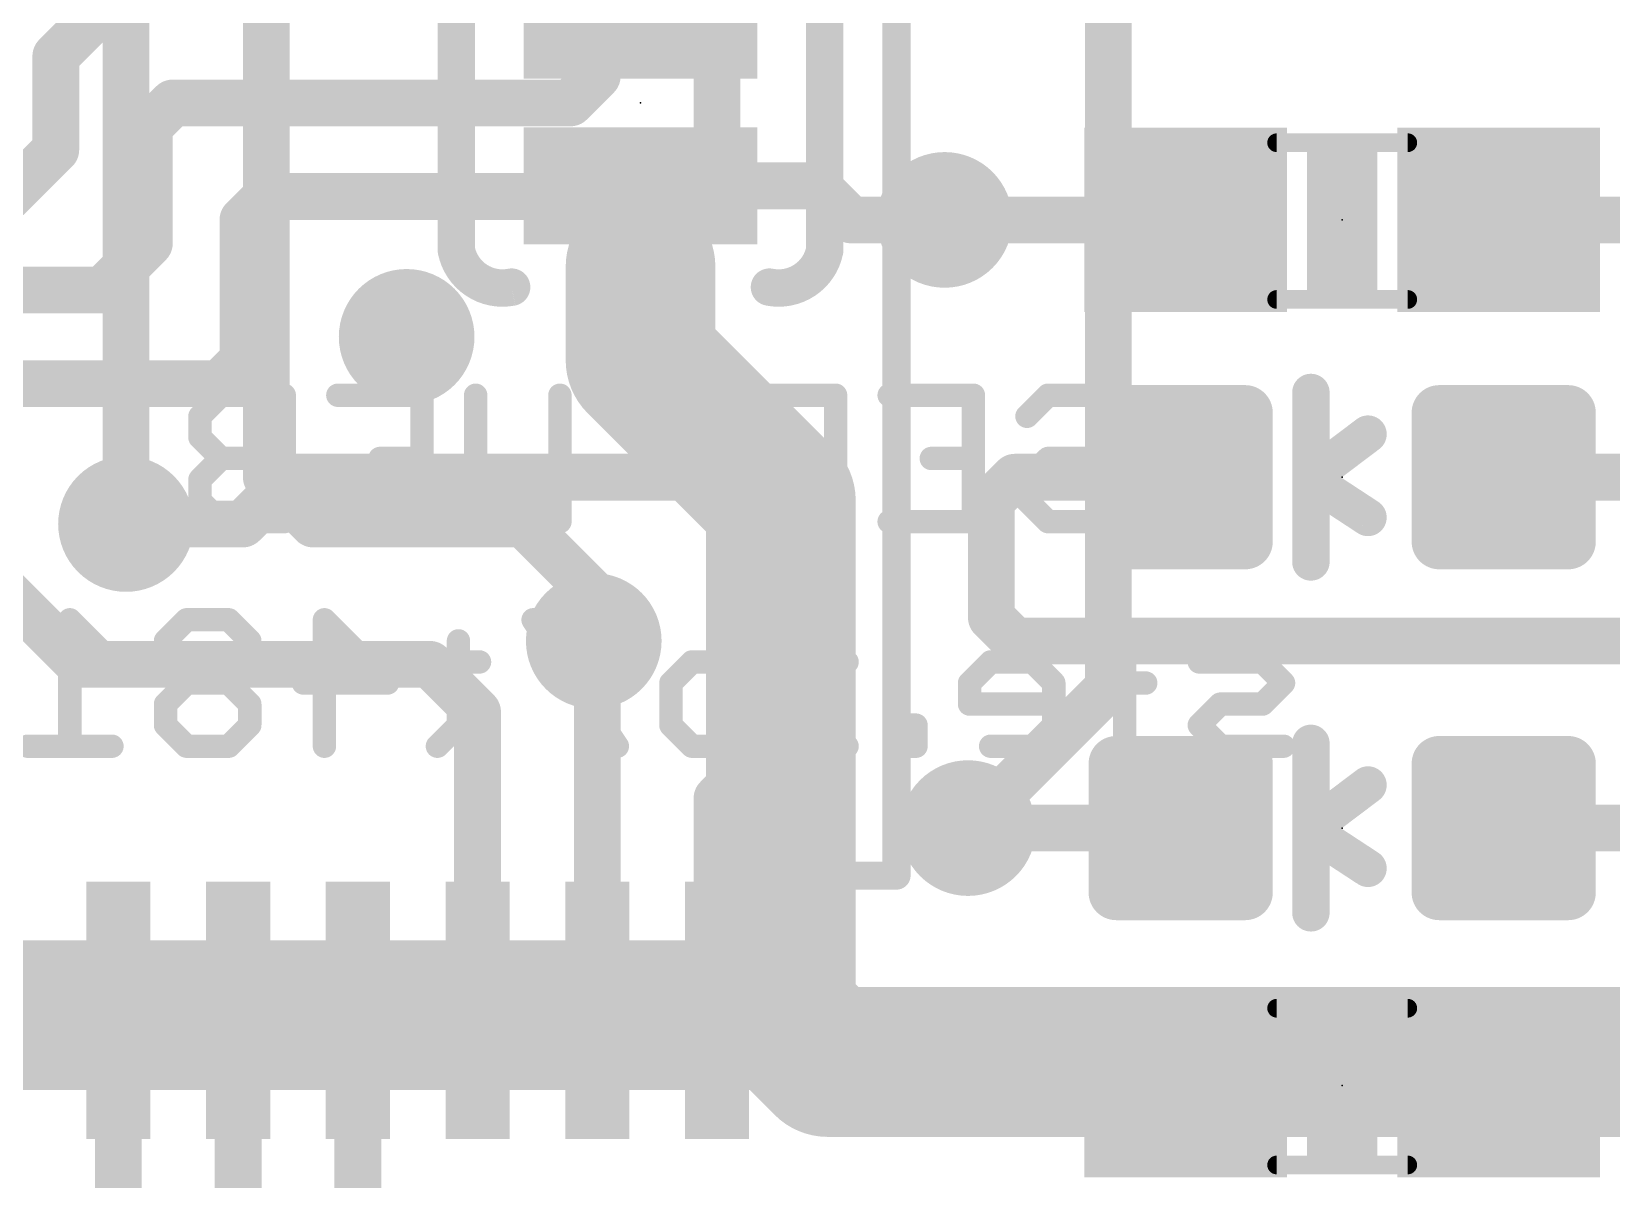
# Model space of a CAD drawing. Extents: x -3 to 111, y -18 to 20.
# Drawn here: x 27.17 to 35.75, y 5.59 to 11.82 of the extents above; entities that cross this region are included whole.
import ezdxf

# ---------------------------------------------------------------- set-up
doc = ezdxf.new("R2010")
doc.units = 0
for name, color, linetype in [('1', 12, 'CONTINUOUS'), ('16', 132, 'CONTINUOUS'), ('18', 110, 'CONTINUOUS'), ('21', 41, 'CONTINUOUS'), ('22', 40, 'CONTINUOUS'), ('23', 53, 'CONTINUOUS'), ('24', 53, 'CONTINUOUS'), ('51', 53, 'CONTINUOUS')]:
    doc.layers.add(name, color=color, linetype=linetype)

# ---------------------------------------------------------------- blocks, each defined once
blk = doc.blocks.new('RECT160000X160000R30')
at = {"const_width": 0.15}
blk.add_lwpolyline([(0.425, -0.35), (0.425, 0.35, 0.4142), (0.35, 0.425), (-0.35, 0.425, 0.4142), (-0.425, 0.35), (-0.425, -0.35, 0.4142), (-0.35, -0.425), (0.35, -0.425, 0.4142)], format="xyb", close=True, dxfattribs=at)
blk.add_solid([(-0.3754, -0.3754), (0.3754, -0.3754), (-0.3754, 0.3754), (0.3754, 0.3754)])
blk = doc.blocks.new('RECT')
blk.add_solid([(-0.5, -0.5), (0.5, -0.5), (-0.5, 0.5), (0.5, 0.5)])
blk = doc.blocks.new('ROUNDV')
at = {"const_width": 0.5}
blk.add_lwpolyline([(0, -0.25, 1), (0, 0.25, 1), (0, -0.25)], format="xyb", dxfattribs=at)

msp = doc.modelspace()

# ---------------------------------------------------------------- linework, layer by layer
at = {"layer": '1', "const_width": 0.254}
for points in [[(30.245, 13.816), (30.245, 11.576)], [(30.895, 13.816), (30.895, 11.083)], [(27.305, 11.684), (27.645, 12.024)], [(27.305, 11.176), (27.305, 11.684)], [(30.099, 11.43), (30.245, 11.576)], [(27.813, 11.303), (27.94, 11.43)], [(27.94, 11.43), (30.099, 11.43)], [(27.813, 10.668), (27.813, 11.303)], [(27.051, 10.922), (27.305, 11.176)], [(30.734, 10.922), (30.895, 11.083)], [(22.987, 10.922), (27.051, 10.922)], [(28.321, 10.795), (28.448, 10.922)], [(28.448, 10.922), (30.734, 10.922)], [(28.321, 10.033), (28.321, 10.795)], [(33.44, 10.795), (32.131, 10.795)], [(35.14, 10.795), (36.195, 10.795)], [(27.559, 10.414), (27.813, 10.668)], [(26.035, 10.414), (27.559, 10.414)], [(28.194, 9.906), (28.321, 10.033)], [(26.289, 9.906), (28.194, 9.906)], [(28.575, 9.398), (28.321, 9.144)], [(30.734, 9.398), (28.575, 9.398)], [(31.115, 9.017), (30.734, 9.398)], [(32.385, 9.271), (32.512, 9.398)], [(32.512, 9.398), (33.413, 9.398)], [(35.167, 9.398), (36.195, 9.398)], [(32.385, 8.636), (32.385, 9.271)], [(27.432, 8.382), (26.67, 9.144)], [(28.321, 9.144), (27.686, 9.144)], [(31.115, 7.874), (31.115, 9.017)], [(32.512, 8.509), (32.385, 8.636)], [(30.245, 8.49), (30.226, 8.509)], [(30.245, 6.504), (30.245, 8.49)], [(36.703, 8.509), (32.512, 8.509)], [(29.337, 8.382), (27.432, 8.382)], [(29.595, 8.124), (29.337, 8.382)], [(29.595, 6.504), (29.595, 8.124)], [(30.895, 7.654), (31.115, 7.874)], [(30.895, 6.504), (30.895, 7.654)], [(33.413, 7.493), (32.258, 7.493)], [(35.167, 7.493), (36.068, 7.493)], [(27.645, 6.504), (27.645, 4.105)], [(28.295, 6.504), (28.295, 4.471)], [(28.945, 6.504), (28.945, 4.71)], [(32.258, 6.096), (32.131, 6.223)], [(33.44, 6.096), (32.258, 6.096)], [(36.068, 6.096), (35.14, 6.096)]]:
    msp.add_lwpolyline(points, dxfattribs=at)
at = {"layer": '1', "const_width": 0.127}
for points in [[(27.3685, 11.684, 1), (27.2415, 11.684)], [(27.2601, 11.7289, 1), (27.3499, 11.6391)], [(30.2899, 11.5311, 1), (30.2001, 11.6209)], [(30.1815, 11.576, 1), (30.3085, 11.576)], [(27.94, 11.4935, 1), (27.94, 11.3665)], [(27.9849, 11.3851, 1), (27.8951, 11.4749)], [(30.0541, 11.4749, 1), (30.1439, 11.3851)], [(30.099, 11.3665, 1), (30.099, 11.4935)], [(27.8765, 11.303, 1), (27.7495, 11.303)], [(27.7681, 11.3479, 1), (27.8579, 11.2581)], [(27.2415, 11.176, 1), (27.3685, 11.176)], [(27.3499, 11.1311, 1), (27.2601, 11.2209)], [(30.9399, 11.0381, 1), (30.8501, 11.1279)], [(30.8315, 11.083, 1), (30.9585, 11.083)], [(27.051, 10.8585, 1), (27.051, 10.9855)], [(28.448, 10.9855, 1), (28.448, 10.8585)], [(28.4929, 10.8771, 1), (28.4031, 10.9669)], [(30.6891, 10.9669, 1), (30.7789, 10.8771)], [(30.734, 10.8585, 1), (30.734, 10.9855)], [(28.3845, 10.795, 1), (28.2575, 10.795)], [(28.2761, 10.8399, 1), (28.3659, 10.7501)], [(32.131, 10.8585, 1), (32.131, 10.7315)], [(33.44, 10.7315, 1), (33.44, 10.8585)], [(35.14, 10.8585, 1), (35.14, 10.7315)], [(27.7495, 10.668, 1), (27.8765, 10.668)], [(27.8579, 10.6231, 1), (27.7681, 10.7129)], [(27.5141, 10.4589, 1), (27.6039, 10.3691)], [(27.559, 10.3505, 1), (27.559, 10.4775)], [(28.3659, 9.9881, 1), (28.2761, 10.0779)], [(28.2575, 10.033, 1), (28.3845, 10.033)], [(28.1491, 9.9509, 1), (28.2389, 9.8611)], [(28.194, 9.8425, 1), (28.194, 9.9695)], [(28.575, 9.4615, 1), (28.575, 9.3345)], [(28.6199, 9.3531, 1), (28.5301, 9.4429)], [(30.7789, 9.4429, 1), (30.6891, 9.3531)], [(30.734, 9.3345, 1), (30.734, 9.4615)], [(32.512, 9.4615, 1), (32.512, 9.3345)], [(32.5569, 9.3531, 1), (32.4671, 9.4429)], [(33.413, 9.3345, 1), (33.413, 9.4615)], [(35.167, 9.4615, 1), (35.167, 9.3345)], [(32.4485, 9.271, 1), (32.3215, 9.271)], [(32.3401, 9.3159, 1), (32.4299, 9.2261)], [(27.686, 9.2075, 1), (27.686, 9.0805)], [(28.321, 9.0805, 1), (28.321, 9.2075)], [(28.2761, 9.1889, 1), (28.3659, 9.0991)], [(31.1785, 9.017, 1), (31.0515, 9.017)], [(31.0701, 8.9721, 1), (31.1599, 9.0619)], [(32.4299, 8.6809, 1), (32.3401, 8.5911)], [(32.3215, 8.636, 1), (32.4485, 8.636)], [(30.2709, 8.5539, 1), (30.1811, 8.4641)], [(30.3085, 8.49, 1), (30.1815, 8.49)], [(30.2001, 8.4451, 1), (30.2899, 8.5349)], [(32.512, 8.5725, 1), (32.512, 8.4455)], [(32.4671, 8.4641, 1), (32.5569, 8.5539)], [(27.432, 8.4455, 1), (27.432, 8.3185)], [(29.3819, 8.4269, 1), (29.2921, 8.3371)], [(29.337, 8.3185, 1), (29.337, 8.4455)], [(27.3871, 8.3371, 1), (27.4769, 8.4269)], [(29.6585, 8.124, 1), (29.5315, 8.124)], [(29.5501, 8.0791, 1), (29.6399, 8.1689)], [(31.1599, 7.8291, 1), (31.0701, 7.9189)], [(31.0515, 7.874, 1), (31.1785, 7.874)], [(30.9585, 7.654, 1), (30.8315, 7.654)], [(30.8501, 7.6989, 1), (30.9399, 7.6091)], [(32.258, 7.5565, 1), (32.258, 7.4295)], [(33.413, 7.4295, 1), (33.413, 7.5565)], [(35.167, 7.5565, 1), (35.167, 7.4295)], [(27.7085, 6.504, 1), (27.5815, 6.504)], [(28.3585, 6.504, 1), (28.2315, 6.504)], [(29.0085, 6.504, 1), (28.8815, 6.504)], [(29.5315, 6.504, 1), (29.6585, 6.504)], [(30.1815, 6.504, 1), (30.3085, 6.504)], [(30.8315, 6.504, 1), (30.9585, 6.504)], [(32.1759, 6.2679, 1), (32.0861, 6.1781)], [(32.258, 6.1595, 1), (32.258, 6.0325)], [(32.2131, 6.0511, 1), (32.3029, 6.1409)], [(33.44, 6.0325, 1), (33.44, 6.1595)], [(35.14, 6.1595, 1), (35.14, 6.0325)]]:
    msp.add_lwpolyline(points, format="xyb", dxfattribs=at)
at = {"layer": '16'}
for points, const_width in [([(27.686, 9.144), (27.686, 17.526)], 0.254), ([(28.448, 9.398), (28.448, 17.399)], 0.254), ([(33.02, 17.272), (33.02, 8.255)], 0.254), ([(30.48, 11.88), (30.48, 15.494)], 0.254), ([(30.48, 10.98), (30.48, 10.541)], 0.508), ([(30.48, 10.98), (31.438, 10.98)], 0.254), ([(31.623, 10.795), (31.438, 10.98)], 0.254), ([(30.48, 10.541), (30.48, 10.033)], 0.8128), ([(32.131, 10.795), (31.623, 10.795)], 0.254), ([(30.48, 10.033), (31.242, 9.271)], 0.8128), ([(31.242, 9.271), (31.242, 6.477)], 0.8128), ([(28.702, 9.144), (28.448, 9.398)], 0.254), ([(29.845, 9.144), (28.702, 9.144)], 0.254), ([(30.226, 8.763), (29.845, 9.144)], 0.254), ([(30.226, 8.509), (30.226, 8.763)], 0.254), ([(33.02, 8.255), (32.258, 7.493)], 0.254), ([(36.068, 6.223), (36.957, 7.112)], 0.8128), ([(24.13, 6.477), (31.242, 6.477)], 0.8128), ([(31.242, 6.477), (31.496, 6.223)], 0.8128), ([(31.496, 6.223), (32.131, 6.223)], 0.8128), ([(32.131, 6.223), (36.068, 6.223)], 0.8128)]:
    msp.add_lwpolyline(points, dxfattribs=dict(at, const_width=const_width))
for points, const_width in [([(30.4165, 11.88, 1), (30.5435, 11.88)], 0.127), ([(30.607, 10.98, 1), (30.353, 10.98)], 0.254), ([(30.48, 11.0435, 1), (30.48, 10.9165)], 0.127), ([(31.4829, 11.0249, 1), (31.3931, 10.9351)], 0.127), ([(31.438, 10.9165, 1), (31.438, 11.0435)], 0.127), ([(30.6832, 10.541, 1), (30.2768, 10.541)], 0.4064), ([(31.623, 10.8585, 1), (31.623, 10.7315)], 0.127), ([(31.5781, 10.7501, 1), (31.6679, 10.8399)], 0.127), ([(32.131, 10.7315, 1), (32.131, 10.8585)], 0.127), ([(30.353, 10.541, 1), (30.607, 10.541)], 0.254), ([(30.6237, 10.1767, 1), (30.3363, 9.8893)], 0.4064), ([(30.2768, 10.033, 1), (30.6832, 10.033)], 0.4064), ([(31.4452, 9.271, 1), (31.0388, 9.271)], 0.4064), ([(31.0983, 9.1273, 1), (31.3857, 9.4147)], 0.4064), ([(28.4929, 9.4429, 1), (28.4031, 9.3531)], 0.127), ([(28.3845, 9.398, 1), (28.5115, 9.398)], 0.127), ([(28.702, 9.2075, 1), (28.702, 9.0805)], 0.127), ([(29.8899, 9.1889, 1), (29.8001, 9.0991)], 0.127), ([(29.845, 9.0805, 1), (29.845, 9.2075)], 0.127), ([(27.6225, 9.144, 1), (27.7495, 9.144)], 0.127), ([(28.6571, 9.0991, 1), (28.7469, 9.1889)], 0.127), ([(30.2895, 8.763, 1), (30.1625, 8.763)], 0.127), ([(30.1811, 8.7181, 1), (30.2709, 8.8079)], 0.127), ([(30.1625, 8.509, 1), (30.2895, 8.509)], 0.127), ([(33.0649, 8.2101, 1), (32.9751, 8.2999)], 0.127), ([(32.9565, 8.255, 1), (33.0835, 8.255)], 0.127), ([(32.2131, 7.5379, 1), (32.3029, 7.4481)], 0.127), ([(31.3857, 6.6207, 1), (31.0983, 6.3333)], 0.4064), ([(31.242, 6.2738, 1), (31.242, 6.6802)], 0.4064), ([(31.0388, 6.477, 1), (31.4452, 6.477)], 0.4064), ([(31.496, 6.4262, 1), (31.496, 6.0198)], 0.4064), ([(32.131, 6.4262, 1), (32.131, 6.0198)], 0.4064), ([(32.131, 6.0198, 1), (32.131, 6.4262)], 0.4064), ([(31.3523, 6.0793, 1), (31.6397, 6.3667)], 0.4064), ([(35.9243, 6.3667, 1), (36.2117, 6.0793)], 0.4064)]:
    msp.add_lwpolyline(points, format="xyb", dxfattribs=dict(at, const_width=const_width))
at = {"layer": '21'}
for points, const_width in [([(31.87, 13.085), (31.87, 7.235)], 0.1524), ([(34.12, 9.858), (34.12, 9.398)], 0.2032), ([(34.12, 9.398), (34.43, 9.6318)], 0.2032), ([(34.12, 8.938), (34.12, 9.398)], 0.2032), ([(34.1354, 9.3726), (34.43, 9.1796)], 0.2032), ([(34.12, 7.953), (34.12, 7.493)], 0.2032), ([(34.12, 7.493), (34.43, 7.7268)], 0.2032), ([(34.12, 7.033), (34.12, 7.493)], 0.2032), ([(34.1354, 7.4676), (34.43, 7.2746)], 0.2032), ([(31.87, 7.235), (31.27, 7.235)], 0.1524)]:
    msp.add_lwpolyline(points, dxfattribs=dict(at, const_width=const_width))
for points, const_width in [([(34.1708, 9.858, 1), (34.0692, 9.858)], 0.1016), ([(34.4606, 9.5912, 1), (34.3994, 9.6724)], 0.1016), ([(34.1708, 9.398, 1), (34.0692, 9.398)], 0.1016), ([(34.0894, 9.4386, 1), (34.1506, 9.3574)], 0.1016), ([(34.0692, 9.398, 1), (34.1708, 9.398)], 0.1016), ([(34.1632, 9.4151, 1), (34.1076, 9.3301)], 0.1016), ([(34.4022, 9.1371, 1), (34.4578, 9.2221)], 0.1016), ([(34.0692, 8.938, 1), (34.1708, 8.938)], 0.1016), ([(34.1708, 7.953, 1), (34.0692, 7.953)], 0.1016), ([(34.4606, 7.6862, 1), (34.3994, 7.7674)], 0.1016), ([(34.1708, 7.493, 1), (34.0692, 7.493)], 0.1016), ([(34.0894, 7.5336, 1), (34.1506, 7.4524)], 0.1016), ([(34.1632, 7.5101, 1), (34.1076, 7.4251)], 0.1016), ([(34.0692, 7.493, 1), (34.1708, 7.493)], 0.1016), ([(31.27, 7.2731, 1), (31.27, 7.1969)], 0.0762), ([(31.87, 7.1969, 1), (31.87, 7.2731)], 0.0762), ([(34.4022, 7.2321, 1), (34.4578, 7.3171)], 0.1016), ([(31.8319, 7.235, 1), (31.9081, 7.235)], 0.0762), ([(34.0692, 7.033, 1), (34.1708, 7.033)], 0.1016)]:
    msp.add_lwpolyline(points, format="xyb", dxfattribs=dict(at, const_width=const_width))
at = {"layer": '22'}
for points, const_width in [([(29.48, 12.23), (29.48, 10.63)], 0.2032), ([(31.48, 10.63), (31.48, 12.23)], 0.2032), ([(28.2023, 9.8431), (28.0879, 9.7287)], 0.127), ([(28.5455, 9.8431), (28.2023, 9.8431)], 0.127), ([(28.5455, 9.1567), (28.5455, 9.8431)], 0.127), ([(28.8363, 9.8431), (29.2939, 9.8431)], 0.127), ([(29.2939, 9.8431), (29.2939, 9.1567)], 0.127), ([(29.5847, 9.1567), (29.5847, 9.8431)], 0.127), ([(30.0423, 9.8431), (30.0423, 9.1567)], 0.127), ([(31.0815, 9.8431), (31.5391, 9.8431)], 0.127), ([(31.5391, 9.8431), (31.5391, 9.1567)], 0.127), ([(31.8299, 9.8431), (32.2875, 9.8431)], 0.127), ([(32.2875, 9.8431), (32.2875, 9.1567)], 0.127), ([(32.5784, 9.7287), (32.6928, 9.8431)], 0.127), ([(32.6928, 9.8431), (32.9216, 9.8431)], 0.127), ([(32.9216, 9.8431), (33.036, 9.7287)], 0.127), ([(28.0879, 9.7287), (28.0879, 9.6143)], 0.127), ([(33.036, 9.7287), (33.036, 9.6143)], 0.127), ([(28.0879, 9.6143), (28.2023, 9.4999)], 0.127), ([(33.036, 9.6143), (32.9216, 9.4999)], 0.127), ([(28.2023, 9.4999), (28.0879, 9.3855)], 0.127), ([(28.5455, 9.4999), (28.2023, 9.4999)], 0.127), ([(29.2939, 9.4999), (29.0651, 9.4999)], 0.127), ([(31.5391, 9.4999), (31.3103, 9.4999)], 0.127), ([(32.2875, 9.4999), (32.0587, 9.4999)], 0.127), ([(32.6928, 9.4999), (32.5784, 9.3855)], 0.127), ([(32.9216, 9.4999), (32.6928, 9.4999)], 0.127), ([(28.0879, 9.3855), (28.0879, 9.2711)], 0.127), ([(29.8135, 9.3855), (29.5847, 9.1567)], 0.127), ([(30.0423, 9.1567), (29.8135, 9.3855)], 0.127), ([(32.5784, 9.3855), (32.5784, 9.2711)], 0.127), ([(28.0879, 9.2711), (28.2023, 9.1567)], 0.127), ([(32.5784, 9.2711), (32.6928, 9.1567)], 0.127), ([(32.9216, 9.1567), (33.036, 9.2711)], 0.127), ([(28.2023, 9.1567), (28.5455, 9.1567)], 0.127), ([(29.2939, 9.1567), (28.8363, 9.1567)], 0.127), ([(31.5391, 9.1567), (31.0815, 9.1567)], 0.127), ([(32.2875, 9.1567), (31.8299, 9.1567)], 0.127), ([(32.6928, 9.1567), (32.9216, 9.1567)], 0.127), ([(31.4871, 8.7383), (31.4871, 8.6239)], 0.127), ([(27.6099, 8.3951), (27.3811, 8.6239)], 0.127), ([(27.3811, 8.6239), (27.3811, 7.9375)], 0.127), ([(28.0152, 8.6239), (27.9008, 8.5095)], 0.127), ([(28.244, 8.6239), (28.0152, 8.6239)], 0.127), ([(28.3584, 8.5095), (28.244, 8.6239)], 0.127), ([(28.7636, 7.9375), (28.7636, 8.6239)], 0.127), ([(28.7636, 8.6239), (29.1068, 8.2807)], 0.127), ([(30.3541, 7.9375), (29.8965, 8.6239)], 0.127), ([(33.1087, 8.5095), (32.9943, 8.6239)], 0.127), ([(27.9008, 8.5095), (27.9008, 8.3951)], 0.127), ([(28.3584, 8.3951), (28.3584, 8.5095)], 0.127), ([(29.4913, 8.5095), (29.4913, 8.0519)], 0.127), ([(33.1087, 7.9375), (33.1087, 8.5095)], 0.127), ([(27.9008, 8.3951), (28.0152, 8.2807)], 0.127), ([(28.244, 8.2807), (28.3584, 8.3951)], 0.127), ([(29.6057, 8.3951), (29.3769, 8.3951)], 0.127), ([(30.645, 8.2807), (30.7594, 8.3951)], 0.127), ([(30.7594, 8.3951), (30.9882, 8.3951)], 0.127), ([(30.9882, 8.3951), (31.1025, 8.2807)], 0.127), ([(31.6015, 8.3951), (31.4871, 8.3951)], 0.127), ([(31.4871, 8.3951), (31.4871, 7.9375)], 0.127), ([(32.3809, 8.3951), (32.2665, 8.2807)], 0.127), ([(32.6097, 8.3951), (32.3809, 8.3951)], 0.127), ([(32.7241, 8.2807), (32.6097, 8.3951)], 0.127), ([(33.8571, 8.3951), (33.5139, 8.3951)], 0.127), ([(33.9715, 8.2807), (33.8571, 8.3951)], 0.127), ([(28.0152, 8.2807), (27.9008, 8.1663)], 0.127), ([(28.244, 8.2807), (28.0152, 8.2807)], 0.127), ([(28.3584, 8.1663), (28.244, 8.2807)], 0.127), ([(29.1068, 8.2807), (28.6492, 8.2807)], 0.127), ([(30.645, 8.0519), (30.645, 8.2807)], 0.127), ([(31.1025, 8.2807), (31.1025, 8.0519)], 0.127), ([(32.2665, 8.2807), (32.2665, 8.1663)], 0.127), ([(32.7241, 8.0519), (32.7241, 8.2807)], 0.127), ([(33.2231, 8.2807), (32.9943, 8.2807)], 0.127), ([(33.8571, 8.1663), (33.9715, 8.2807)], 0.127), ([(27.9008, 8.1663), (27.9008, 8.0519)], 0.127), ([(28.3584, 8.0519), (28.3584, 8.1663)], 0.127), ([(32.2665, 8.1663), (32.7241, 8.1663)], 0.127), ([(33.5139, 8.0519), (33.6283, 8.1663)], 0.127), ([(33.6283, 8.1663), (33.8571, 8.1663)], 0.127), ([(27.9008, 8.0519), (28.0152, 7.9375)], 0.127), ([(28.244, 7.9375), (28.3584, 8.0519)], 0.127), ([(29.4913, 8.0519), (29.3769, 7.9375)], 0.127), ([(30.7594, 7.9375), (30.645, 8.0519)], 0.127), ([(31.1025, 8.0519), (30.9882, 7.9375)], 0.127), ([(31.9757, 8.0519), (31.8613, 8.0519)], 0.127), ([(31.8613, 8.0519), (31.8613, 7.9375)], 0.127), ([(31.9757, 7.9375), (31.9757, 8.0519)], 0.127), ([(32.6097, 7.9375), (32.7241, 8.0519)], 0.127), ([(33.6283, 7.9375), (33.5139, 8.0519)], 0.127), ([(27.6099, 7.9375), (27.1524, 7.9375)], 0.127), ([(28.0152, 7.9375), (28.244, 7.9375)], 0.127), ([(30.9882, 7.9375), (30.7594, 7.9375)], 0.127), ([(31.6015, 7.9375), (31.3727, 7.9375)], 0.127), ([(31.8613, 7.9375), (31.9757, 7.9375)], 0.127), ([(32.3809, 7.9375), (32.6097, 7.9375)], 0.127), ([(33.9715, 7.9375), (33.6283, 7.9375)], 0.127)]:
    msp.add_lwpolyline(points, dxfattribs=dict(at, const_width=const_width))
for points, const_width in [([(29.48, 10.63, 0.4142), (29.78, 10.43)], 0.2032), ([(29.5298, 10.64, 1), (29.4302, 10.62)], 0.1016), ([(31.18, 10.43, 0.4142), (31.48, 10.63)], 0.2032), ([(31.5298, 10.62, 1), (31.4302, 10.64)], 0.1016), ([(29.4292, 10.63, 1), (29.5308, 10.63)], 0.1016), ([(31.4292, 10.63, 1), (31.5308, 10.63)], 0.1016), ([(29.79, 10.3802, 1), (29.77, 10.4798)], 0.1016), ([(31.19, 10.4798, 1), (31.17, 10.3802)], 0.1016), ([(28.2023, 9.8748, 1), (28.2023, 9.8113)], 0.0635), ([(28.2247, 9.8206, 1), (28.1798, 9.8655)], 0.0635), ([(28.5772, 9.8431, 1), (28.5137, 9.8431)], 0.0635), ([(28.5455, 9.8113, 1), (28.5455, 9.8748)], 0.0635), ([(28.8363, 9.8748, 1), (28.8363, 9.8113)], 0.0635), ([(29.3256, 9.8431, 1), (29.2621, 9.8431)], 0.0635), ([(29.2939, 9.8113, 1), (29.2939, 9.8748)], 0.0635), ([(29.6165, 9.8431, 1), (29.553, 9.8431)], 0.0635), ([(30.074, 9.8431, 1), (30.0105, 9.8431)], 0.0635), ([(31.0815, 9.8748, 1), (31.0815, 9.8113)], 0.0635), ([(31.5709, 9.8431, 1), (31.5074, 9.8431)], 0.0635), ([(31.5391, 9.8113, 1), (31.5391, 9.8748)], 0.0635), ([(31.8299, 9.8748, 1), (31.8299, 9.8113)], 0.0635), ([(32.3193, 9.8431, 1), (32.2558, 9.8431)], 0.0635), ([(32.2875, 9.8113, 1), (32.2875, 9.8748)], 0.0635), ([(32.6928, 9.8748, 1), (32.6928, 9.8113)], 0.0635), ([(32.7152, 9.8206, 1), (32.6703, 9.8655)], 0.0635), ([(32.944, 9.8655, 1), (32.8991, 9.8206)], 0.0635), ([(32.9216, 9.8113, 1), (32.9216, 9.8748)], 0.0635), ([(28.1196, 9.7287, 1), (28.0561, 9.7287)], 0.0635), ([(28.0654, 9.7511, 1), (28.1103, 9.7062)], 0.0635), ([(32.5559, 9.7511, 1), (32.6008, 9.7062)], 0.0635), ([(33.0677, 9.7287, 1), (33.0042, 9.7287)], 0.0635), ([(33.0135, 9.7062, 1), (33.0584, 9.7511)], 0.0635), ([(28.1103, 9.6367, 1), (28.0654, 9.5918)], 0.0635), ([(28.0561, 9.6143, 1), (28.1196, 9.6143)], 0.0635), ([(33.0042, 9.6143, 1), (33.0677, 9.6143)], 0.0635), ([(33.0584, 9.5918, 1), (33.0135, 9.6367)], 0.0635), ([(28.2023, 9.5316, 1), (28.2023, 9.4681)], 0.0635), ([(28.2247, 9.4774, 1), (28.1798, 9.5223)], 0.0635), ([(28.1798, 9.4774, 1), (28.2247, 9.5223)], 0.0635), ([(28.5455, 9.4681, 1), (28.5455, 9.5316)], 0.0635), ([(29.0651, 9.5316, 1), (29.0651, 9.4681)], 0.0635), ([(29.2939, 9.4681, 1), (29.2939, 9.5316)], 0.0635), ([(31.3103, 9.5316, 1), (31.3103, 9.4681)], 0.0635), ([(31.5391, 9.4681, 1), (31.5391, 9.5316)], 0.0635), ([(32.0587, 9.5316, 1), (32.0587, 9.4681)], 0.0635), ([(32.2875, 9.4681, 1), (32.2875, 9.5316)], 0.0635), ([(32.6928, 9.5316, 1), (32.6928, 9.4681)], 0.0635), ([(32.7152, 9.4774, 1), (32.6703, 9.5223)], 0.0635), ([(32.8991, 9.5223, 1), (32.944, 9.4774)], 0.0635), ([(32.9216, 9.4681, 1), (32.9216, 9.5316)], 0.0635), ([(28.1196, 9.3855, 1), (28.0561, 9.3855)], 0.0635), ([(28.0654, 9.4079, 1), (28.1103, 9.363)], 0.0635), ([(29.8359, 9.4079, 1), (29.791, 9.363)], 0.0635), ([(29.8359, 9.363, 1), (29.791, 9.4079)], 0.0635), ([(32.6101, 9.3855, 1), (32.5466, 9.3855)], 0.0635), ([(32.5559, 9.4079, 1), (32.6008, 9.363)], 0.0635), ([(28.1103, 9.2935, 1), (28.0654, 9.2486)], 0.0635), ([(28.0561, 9.2711, 1), (28.1196, 9.2711)], 0.0635), ([(32.5466, 9.2711, 1), (32.6101, 9.2711)], 0.0635), ([(32.6008, 9.2935, 1), (32.5559, 9.2486)], 0.0635), ([(33.0584, 9.2486, 1), (33.0135, 9.2935)], 0.0635), ([(28.2023, 9.1885, 1), (28.2023, 9.125)], 0.0635), ([(28.1798, 9.1342, 1), (28.2247, 9.1792)], 0.0635), ([(28.5137, 9.1567, 1), (28.5772, 9.1567)], 0.0635), ([(28.5455, 9.125, 1), (28.5455, 9.1885)], 0.0635), ([(28.8363, 9.1885, 1), (28.8363, 9.125)], 0.0635), ([(29.2621, 9.1567, 1), (29.3256, 9.1567)], 0.0635), ([(29.2939, 9.125, 1), (29.2939, 9.1885)], 0.0635), ([(29.5622, 9.1792, 1), (29.6072, 9.1342)], 0.0635), ([(29.553, 9.1567, 1), (29.6165, 9.1567)], 0.0635), ([(30.0105, 9.1567, 1), (30.074, 9.1567)], 0.0635), ([(30.0198, 9.1342, 1), (30.0647, 9.1792)], 0.0635), ([(31.0815, 9.1885, 1), (31.0815, 9.125)], 0.0635), ([(31.5074, 9.1567, 1), (31.5709, 9.1567)], 0.0635), ([(31.5391, 9.125, 1), (31.5391, 9.1885)], 0.0635), ([(31.8299, 9.1885, 1), (31.8299, 9.125)], 0.0635), ([(32.2558, 9.1567, 1), (32.3193, 9.1567)], 0.0635), ([(32.2875, 9.125, 1), (32.2875, 9.1885)], 0.0635), ([(32.6928, 9.1885, 1), (32.6928, 9.125)], 0.0635), ([(32.6703, 9.1342, 1), (32.7152, 9.1792)], 0.0635), ([(32.8991, 9.1792, 1), (32.944, 9.1342)], 0.0635), ([(32.9216, 9.125, 1), (32.9216, 9.1885)], 0.0635), ([(31.5188, 8.7383, 1), (31.4553, 8.7383)], 0.0635), ([(27.4129, 8.6239, 1), (27.3494, 8.6239)], 0.0635), ([(27.4036, 8.6463, 1), (27.3587, 8.6014)], 0.0635), ([(28.0152, 8.6556, 1), (28.0152, 8.5921)], 0.0635), ([(28.0376, 8.6014, 1), (27.9927, 8.6463)], 0.0635), ([(28.2664, 8.6463, 1), (28.2215, 8.6014)], 0.0635), ([(28.244, 8.5921, 1), (28.244, 8.6556)], 0.0635), ([(28.7953, 8.6239, 1), (28.7318, 8.6239)], 0.0635), ([(28.786, 8.6463, 1), (28.7411, 8.6014)], 0.0635), ([(29.923, 8.6415, 1), (29.8701, 8.6063)], 0.0635), ([(33.0167, 8.6463, 1), (32.9718, 8.6014)], 0.0635), ([(31.4553, 8.6239, 1), (31.5188, 8.6239)], 0.0635), ([(27.9325, 8.5095, 1), (27.869, 8.5095)], 0.0635), ([(27.8783, 8.5319, 1), (27.9232, 8.487)], 0.0635), ([(28.3901, 8.5095, 1), (28.3266, 8.5095)], 0.0635), ([(28.3359, 8.487, 1), (28.3808, 8.5319)], 0.0635), ([(29.5231, 8.5095, 1), (29.4596, 8.5095)], 0.0635), ([(33.1404, 8.5095, 1), (33.0769, 8.5095)], 0.0635), ([(33.0862, 8.487, 1), (33.1311, 8.5319)], 0.0635), ([(27.5875, 8.3726, 1), (27.6324, 8.4175)], 0.0635), ([(27.9232, 8.4175, 1), (27.8783, 8.3726)], 0.0635), ([(27.869, 8.3951, 1), (27.9325, 8.3951)], 0.0635), ([(28.3266, 8.3951, 1), (28.3901, 8.3951)], 0.0635), ([(28.3808, 8.3726, 1), (28.3359, 8.4175)], 0.0635), ([(29.3769, 8.4268, 1), (29.3769, 8.3633)], 0.0635), ([(29.6057, 8.3633, 1), (29.6057, 8.4268)], 0.0635), ([(30.7594, 8.4268, 1), (30.7594, 8.3633)], 0.0635), ([(30.7818, 8.3726, 1), (30.7369, 8.4175)], 0.0635), ([(31.0106, 8.4175, 1), (30.9657, 8.3726)], 0.0635), ([(30.9882, 8.3633, 1), (30.9882, 8.4268)], 0.0635), ([(31.4871, 8.4268, 1), (31.4871, 8.3633)], 0.0635), ([(31.5188, 8.3951, 1), (31.4553, 8.3951)], 0.0635), ([(31.6015, 8.3633, 1), (31.6015, 8.4268)], 0.0635), ([(32.3809, 8.4268, 1), (32.3809, 8.3633)], 0.0635), ([(32.4034, 8.3726, 1), (32.3585, 8.4175)], 0.0635), ([(32.6322, 8.4175, 1), (32.5873, 8.3726)], 0.0635), ([(32.6097, 8.3633, 1), (32.6097, 8.4268)], 0.0635), ([(33.5139, 8.4268, 1), (33.5139, 8.3633)], 0.0635), ([(33.8795, 8.4175, 1), (33.8346, 8.3726)], 0.0635), ([(33.8571, 8.3633, 1), (33.8571, 8.4268)], 0.0635), ([(28.0152, 8.3124, 1), (28.0152, 8.2489)], 0.0635), ([(28.0376, 8.2582, 1), (27.9927, 8.3031)], 0.0635), ([(27.9927, 8.2582, 1), (28.0376, 8.3031)], 0.0635), ([(28.2664, 8.3031, 1), (28.2215, 8.2582)], 0.0635), ([(28.2215, 8.3031, 1), (28.2664, 8.2582)], 0.0635), ([(28.244, 8.2489, 1), (28.244, 8.3124)], 0.0635), ([(28.6492, 8.3124, 1), (28.6492, 8.2489)], 0.0635), ([(29.0843, 8.2582, 1), (29.1292, 8.3031)], 0.0635), ([(29.1068, 8.2489, 1), (29.1068, 8.3124)], 0.0635), ([(30.6767, 8.2807, 1), (30.6132, 8.2807)], 0.0635), ([(30.6225, 8.3031, 1), (30.6674, 8.2582)], 0.0635), ([(31.1343, 8.2807, 1), (31.0708, 8.2807)], 0.0635), ([(31.0801, 8.2582, 1), (31.125, 8.3031)], 0.0635), ([(32.2983, 8.2807, 1), (32.2348, 8.2807)], 0.0635), ([(32.2441, 8.3031, 1), (32.289, 8.2582)], 0.0635), ([(32.7559, 8.2807, 1), (32.6924, 8.2807)], 0.0635), ([(32.7017, 8.2582, 1), (32.7466, 8.3031)], 0.0635), ([(32.9943, 8.3124, 1), (32.9943, 8.2489)], 0.0635), ([(33.2231, 8.2489, 1), (33.2231, 8.3124)], 0.0635), ([(33.9939, 8.2582, 1), (33.949, 8.3031)], 0.0635), ([(33.949, 8.2582, 1), (33.9939, 8.3031)], 0.0635), ([(27.9325, 8.1663, 1), (27.869, 8.1663)], 0.0635), ([(27.8783, 8.1887, 1), (27.9232, 8.1438)], 0.0635), ([(28.3901, 8.1663, 1), (28.3266, 8.1663)], 0.0635), ([(28.3359, 8.1438, 1), (28.3808, 8.1887)], 0.0635), ([(32.2665, 8.198, 1), (32.2665, 8.1345)], 0.0635), ([(32.2348, 8.1663, 1), (32.2983, 8.1663)], 0.0635), ([(32.7241, 8.1345, 1), (32.7241, 8.198)], 0.0635), ([(33.6283, 8.198, 1), (33.6283, 8.1345)], 0.0635), ([(33.6507, 8.1438, 1), (33.6058, 8.1887)], 0.0635), ([(33.8346, 8.1887, 1), (33.8795, 8.1438)], 0.0635), ([(33.8571, 8.1345, 1), (33.8571, 8.198)], 0.0635), ([(27.9232, 8.0743, 1), (27.8783, 8.0294)], 0.0635), ([(27.869, 8.0519, 1), (27.9325, 8.0519)], 0.0635), ([(28.3266, 8.0519, 1), (28.3901, 8.0519)], 0.0635), ([(28.3808, 8.0294, 1), (28.3359, 8.0743)], 0.0635), ([(29.4596, 8.0519, 1), (29.5231, 8.0519)], 0.0635), ([(29.5138, 8.0294, 1), (29.4689, 8.0743)], 0.0635), ([(30.6674, 8.0743, 1), (30.6225, 8.0294)], 0.0635), ([(30.6132, 8.0519, 1), (30.6767, 8.0519)], 0.0635), ([(31.0708, 8.0519, 1), (31.1343, 8.0519)], 0.0635), ([(31.125, 8.0294, 1), (31.0801, 8.0743)], 0.0635), ([(31.8613, 8.0836, 1), (31.8613, 8.0201)], 0.0635), ([(31.893, 8.0519, 1), (31.8296, 8.0519)], 0.0635), ([(32.0074, 8.0519, 1), (31.9439, 8.0519)], 0.0635), ([(31.9757, 8.0201, 1), (31.9757, 8.0836)], 0.0635), ([(32.6924, 8.0519, 1), (32.7559, 8.0519)], 0.0635), ([(32.7466, 8.0294, 1), (32.7017, 8.0743)], 0.0635), ([(33.5363, 8.0743, 1), (33.4914, 8.0294)], 0.0635), ([(33.4914, 8.0743, 1), (33.5363, 8.0294)], 0.0635), ([(27.1524, 7.9692, 1), (27.1524, 7.9058)], 0.0635), ([(27.6099, 7.9058, 1), (27.6099, 7.9692)], 0.0635), ([(28.0152, 7.9692, 1), (28.0152, 7.9058)], 0.0635), ([(27.9927, 7.915, 1), (28.0376, 7.96)], 0.0635), ([(28.2215, 7.96, 1), (28.2664, 7.915)], 0.0635), ([(28.244, 7.9058, 1), (28.244, 7.9692)], 0.0635), ([(29.3545, 7.96, 1), (29.3994, 7.915)], 0.0635), ([(30.3277, 7.9199, 1), (30.3805, 7.9551)], 0.0635), ([(30.7594, 7.9692, 1), (30.7594, 7.9058)], 0.0635), ([(30.7369, 7.915, 1), (30.7818, 7.96)], 0.0635), ([(30.9657, 7.96, 1), (31.0106, 7.915)], 0.0635), ([(30.9882, 7.9058, 1), (30.9882, 7.9692)], 0.0635), ([(31.3727, 7.9692, 1), (31.3727, 7.9058)], 0.0635), ([(31.6015, 7.9058, 1), (31.6015, 7.9692)], 0.0635), ([(31.8613, 7.9692, 1), (31.8613, 7.9058)], 0.0635), ([(31.9757, 7.9058, 1), (31.9757, 7.9692)], 0.0635), ([(32.3809, 7.9692, 1), (32.3809, 7.9058)], 0.0635), ([(32.5873, 7.96, 1), (32.6322, 7.915)], 0.0635), ([(32.6097, 7.9058, 1), (32.6097, 7.9692)], 0.0635), ([(33.6283, 7.9692, 1), (33.6283, 7.9058)], 0.0635), ([(33.6058, 7.915, 1), (33.6507, 7.96)], 0.0635), ([(33.9715, 7.9058, 1), (33.9715, 7.9692)], 0.0635), ([(27.3494, 7.9375, 1), (27.4129, 7.9375)], 0.0635), ([(28.7318, 7.9375, 1), (28.7953, 7.9375)], 0.0635), ([(31.4553, 7.9375, 1), (31.5188, 7.9375)], 0.0635), ([(31.8296, 7.9375, 1), (31.893, 7.9375)], 0.0635), ([(31.9439, 7.9375, 1), (32.0074, 7.9375)], 0.0635), ([(33.0769, 7.9375, 1), (33.1404, 7.9375)], 0.0635)]:
    msp.add_lwpolyline(points, format="xyb", dxfattribs=dict(at, const_width=const_width))
at = {"layer": '23'}
for p in [(34.29, 10.795), (34.29, 9.398), (34.29, 7.493), (34.29, 6.096)]:
    msp.add_point(p, dxfattribs=at)
at = {"layer": '24'}
msp.add_point((30.48, 11.43), dxfattribs=at)
at = {"layer": '51', "const_width": 0.1016}
for points in [[(34.646, 11.214), (33.934, 11.214)], [(34.646, 10.363), (33.934, 10.363)], [(34.646, 6.515), (33.934, 6.515)], [(34.646, 5.664), (33.934, 5.664)]]:
    msp.add_lwpolyline(points, dxfattribs=at)
at = {"layer": '51', "const_width": 0.0508}
for points in [[(33.934, 11.2394, 1), (33.934, 11.1886)], [(34.646, 11.1886, 1), (34.646, 11.2394)], [(33.934, 10.3884, 1), (33.934, 10.3376)], [(34.646, 10.3376, 1), (34.646, 10.3884)], [(33.934, 6.5404, 1), (33.934, 6.4896)], [(34.646, 6.4896, 1), (34.646, 6.5404)], [(33.934, 5.6894, 1), (33.934, 5.6386)], [(34.646, 5.6386, 1), (34.646, 5.6894)]]:
    msp.add_lwpolyline(points, format="xyb", dxfattribs=at)

# ---------------------------------------------------------------- block references
at = {"layer": '1', "xscale": 1.1, "rotation": 180}
for p in [(33.44, 10.795), (35.14, 10.795), (33.44, 6.096), (35.14, 6.096)]:
    msp.add_blockref('RECT', p, dxfattribs=at)
at = {"layer": '1', "rotation": 90}
for p in [(33.413, 9.398), (35.167, 9.398), (33.413, 7.493), (35.167, 7.493)]:
    msp.add_blockref('RECT160000X160000R30', p, dxfattribs=at)
at = {"layer": '1', "xscale": 0.348, "yscale": 1.397}
for p in [(27.645, 6.504), (28.295, 6.504), (28.945, 6.504), (29.595, 6.504), (30.245, 6.504), (30.895, 6.504)]:
    msp.add_blockref('RECT', p, dxfattribs=at)
at = {"layer": '16', "xscale": 0.635, "yscale": 1.27, "rotation": 90}
for p in [(30.48, 11.88), (30.48, 10.98)]:
    msp.add_blockref('RECT', p, dxfattribs=at)
at = {"layer": '18', "xscale": 0.7366, "yscale": 0.7366}
for p in [(32.131, 10.795), (32.131, 10.795), (29.21, 10.16), (29.21, 10.16), (27.686, 9.144), (27.686, 9.144), (30.226, 8.509), (30.226, 8.509), (32.258, 7.493), (32.258, 7.493), (32.131, 6.223), (32.131, 6.223)]:
    msp.add_blockref('ROUNDV', p, dxfattribs=at)
at = {"layer": '21', "xscale": 0.381, "yscale": 0.762, "rotation": 180}
for p in [(34.29, 10.795), (34.29, 6.096)]:
    msp.add_blockref('RECT', p, dxfattribs=at)
at = {"layer": '51', "xscale": 0.5001, "yscale": 0.95, "rotation": 180}
for p in [(33.7097, 10.7899), (34.8782, 10.7899), (33.7097, 6.0909), (34.8782, 6.0909)]:
    msp.add_blockref('RECT', p, dxfattribs=at)
at = {"layer": '51', "xscale": 0.325, "yscale": 0.9344}
for p in [(27.645, 6.7272), (28.295, 6.7272), (28.945, 6.7272), (29.595, 6.7272), (30.245, 6.7272), (30.895, 6.7272)]:
    msp.add_blockref('RECT', p, dxfattribs=at)

doc.saveas('drawing.dxf')
